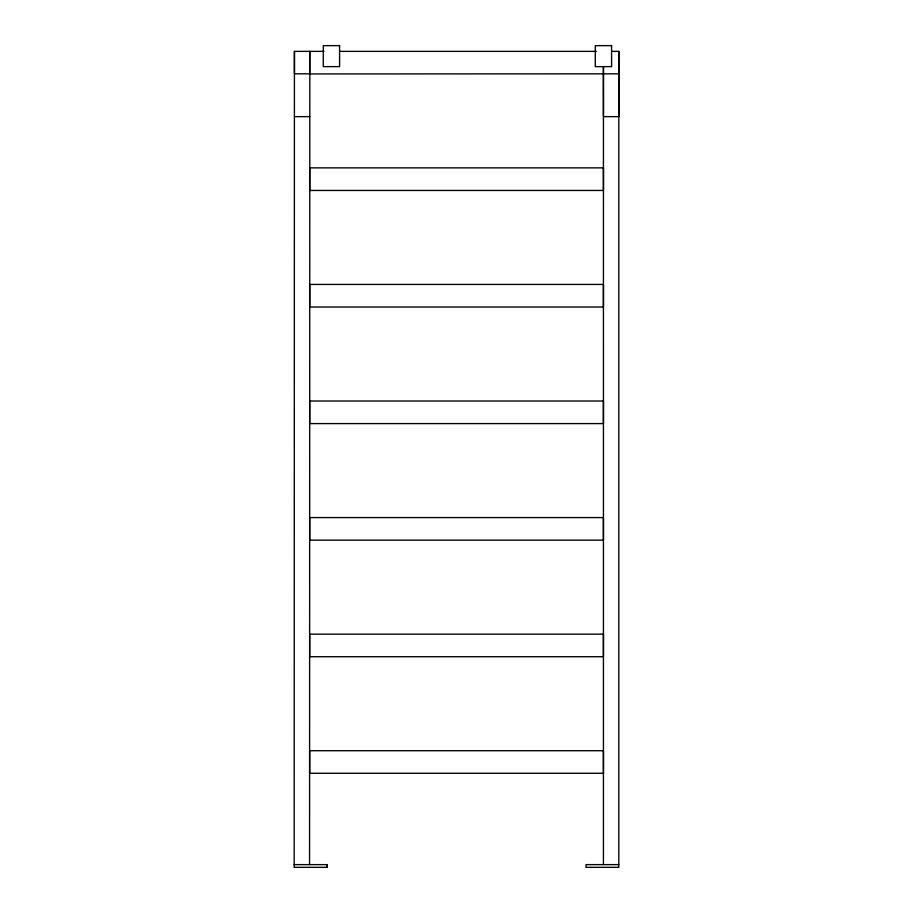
<?xml version="1.0" encoding="UTF-8"?>
<svg xmlns="http://www.w3.org/2000/svg" width="913" height="913" viewBox="0 0 913 913"><rect width="100%" height="100%" fill="white"/><g stroke="black" fill="none" stroke-linecap="round" stroke-linejoin="round"><path stroke-width="1.37" d="M323.932 51.368L294.42 51.368L294.169 867.339L326.934 867.35L326.957 864.634L294.191 864.622M294.443 51.368L294.443 73.827L309.815 73.827L309.815 51.368M309.564 864.622L309.815 73.827M326.934 867.35L326.945 864.634M603.425 864.622L603.447 74.158M618.786 864.622L586.02 864.622L586.043 867.339L618.809 867.339L618.82 51.368L611.801 51.368M339.625 51.368L596.315 51.368M309.678 51.368L309.678 73.942L618.797 73.827M294.408 116.647L309.804 116.647M618.786 51.368L618.809 116.647L603.436 116.647L603.413 66.809M603.447 66.889L603.447 73.942M339.59 45.65L323.27 45.65L323.27 66.626L339.59 66.626L339.59 45.65M611.596 45.65L595.287 45.65L595.287 66.626L611.596 66.626L611.596 45.65M603.447 167.866L309.678 167.866L309.678 190.452L603.447 190.452L603.447 167.866M603.447 284.434L309.678 284.434L309.678 307.019L603.447 307.019L603.447 284.434M603.447 401.012L309.678 401.012L309.678 423.586L603.447 423.586L603.447 401.012M603.447 517.58L309.678 517.58L309.678 540.154L603.447 540.154L603.447 517.58M603.447 634.147L309.678 634.147L309.678 656.721L603.447 656.721L603.447 634.147M603.447 750.714L309.678 750.714L309.678 773.288L603.447 773.288L603.447 750.714"/></g></svg>
